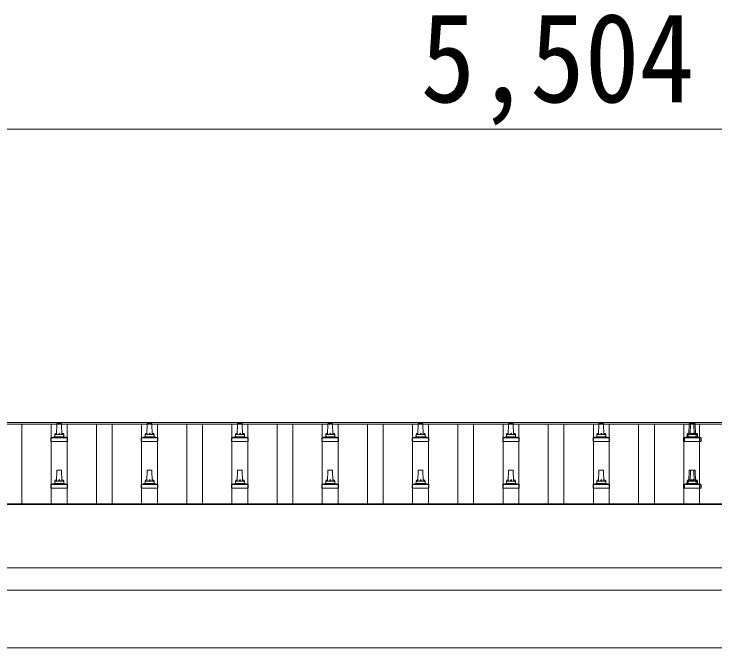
# Model space of a CAD drawing. Units: millimetres at full size, sheet at 1:60; details may follow other scales. Extents: x -16864 to 16864, y -11640 to 11640.
# Drawn here: x -9470 to -7918, y -4241 to -2837 of the extents above; entities that cross this region are included whole.
import ezdxf
from ezdxf.enums import TextEntityAlignment as Align

# ---------------------------------------------------------------- set-up
doc = ezdxf.new("R2010")
doc.units = ezdxf.units.MM
doc.header["$LTSCALE"] = 60
for name, color, linetype, lineweight in [('0-2_TEXT1', 4, 'Continuous', 9), ('0-5_ELV2', 5, 'Continuous', 5), ('0-8_TABLE1', 6, 'Continuous', 9)]:
    doc.layers.add(name, color=color, linetype=linetype, lineweight=lineweight)
doc.styles.add('ＭＳ ゴシック', font='')
doc.styles.get('ＭＳ ゴシック').set_extended_font_data('MS Gothic')

msp = doc.modelspace()

# ---------------------------------------------------------------- linework, layer by layer
at = {"layer": '0-2_TEXT1'}
for p, q in [((-10992.98, -3741.85), (-5546.98, -3741.85)), ((-10992.98, -3745.44), (-5546.98, -3745.44)), ((-10990.98, -3921.46), (-5548.98, -3921.46)), ((-10990.98, -3923.35), (-5548.98, -3923.35)), ((-5548.98, -4063.24), (-10990.98, -4063.24)), ((-10990.98, -4113.06), (-5548.98, -4113.06)), ((-10969.98, -4240.97), (-5673.98, -4240.97))]:
    msp.add_line(p, q, dxfattribs=at)
at = {"layer": '0-5_ELV2', "color": 4, "lineweight": 9}
for p, q in [((-9452.48, -3921.46), (-9452.48, -3745.44)), ((-9387.48, -3921.46), (-9387.48, -3745.44)), ((-9352.48, -3921.46), (-9352.48, -3745.44)), ((-9287.48, -3921.46), (-9287.48, -3745.44)), ((-9252.48, -3921.46), (-9252.48, -3745.44)), ((-9187.48, -3921.46), (-9187.48, -3745.44)), ((-9152.48, -3921.46), (-9152.48, -3745.44)), ((-9087.48, -3921.46), (-9087.48, -3745.44)), ((-9052.48, -3921.46), (-9052.48, -3745.44)), ((-8987.48, -3921.46), (-8987.48, -3745.44)), ((-8952.48, -3921.46), (-8952.48, -3745.44)), ((-8887.48, -3921.46), (-8887.48, -3745.44)), ((-8852.48, -3921.46), (-8852.48, -3745.44)), ((-8787.48, -3921.46), (-8787.48, -3745.44)), ((-8752.48, -3921.46), (-8752.48, -3745.44)), ((-8687.48, -3921.46), (-8687.48, -3745.44)), ((-8652.48, -3921.46), (-8652.48, -3745.44)), ((-8587.48, -3921.46), (-8587.48, -3745.44)), ((-8552.48, -3921.46), (-8552.48, -3745.44)), ((-8487.48, -3921.46), (-8487.48, -3745.44)), ((-8452.48, -3921.46), (-8452.48, -3745.44)), ((-8387.48, -3921.46), (-8387.48, -3745.44)), ((-8352.48, -3921.46), (-8352.48, -3745.44)), ((-8287.48, -3921.46), (-8287.48, -3745.44)), ((-8252.48, -3921.46), (-8252.48, -3745.44)), ((-8187.48, -3921.46), (-8187.48, -3745.44)), ((-8152.48, -3921.46), (-8152.48, -3745.44)), ((-8087.48, -3921.46), (-8087.48, -3745.44)), ((-8052.48, -3921.46), (-8052.48, -3745.44)), ((-7987.48, -3921.46), (-7987.48, -3745.44)), ((-7952.48, -3921.46), (-7952.48, -3745.44))]:
    msp.add_line(p, q, dxfattribs=at)
at = {"layer": '0-5_ELV2'}
for p, q in [((-9375.98, -3768.37), (-9375.26, -3744.85)), ((-9374.26, -3743.87), (-9365.71, -3743.87)), ((-9364.71, -3744.85), (-9363.98, -3768.37)), ((-9175.98, -3768.37), (-9175.26, -3744.85)), ((-9174.26, -3743.87), (-9165.71, -3743.87)), ((-9164.71, -3744.85), (-9163.98, -3768.37)), ((-8975.98, -3768.37), (-8975.26, -3744.85)), ((-8974.26, -3743.87), (-8965.71, -3743.87)), ((-8964.71, -3744.85), (-8963.98, -3768.37)), ((-8775.98, -3768.37), (-8775.26, -3744.85)), ((-8774.26, -3743.87), (-8765.71, -3743.87)), ((-8764.71, -3744.85), (-8763.98, -3768.37)), ((-8575.98, -3768.37), (-8575.26, -3744.85)), ((-8574.26, -3743.87), (-8565.71, -3743.87)), ((-8564.71, -3744.85), (-8563.98, -3768.37)), ((-8375.98, -3768.37), (-8375.26, -3744.85)), ((-8374.26, -3743.87), (-8365.71, -3743.87)), ((-8364.71, -3744.85), (-8363.98, -3768.37)), ((-8175.98, -3768.37), (-8175.26, -3744.85)), ((-8174.26, -3743.87), (-8165.71, -3743.87)), ((-8164.71, -3744.85), (-8163.98, -3768.37)), ((-7975.98, -3768.37), (-7975.26, -3744.85)), ((-7974.26, -3743.87), (-7962.96, -3743.87)), ((-7973.23, -3768.37), (-7972.51, -3744.85)), ((-7964.71, -3744.85), (-7963.98, -3768.37)), ((-7961.96, -3744.85), (-7961.23, -3768.37)), ((-9379.98, -3772.59), (-9379.98, -3768.37)), ((-9378.98, -3768.37), (-9360.98, -3768.37)), ((-9359.98, -3772.59), (-9359.98, -3768.37)), ((-9179.98, -3772.59), (-9179.98, -3768.37)), ((-9178.98, -3768.37), (-9160.98, -3768.37)), ((-9159.98, -3772.59), (-9159.98, -3768.37)), ((-8979.98, -3772.59), (-8979.98, -3768.37)), ((-8978.98, -3768.37), (-8960.98, -3768.37)), ((-8959.98, -3772.59), (-8959.98, -3768.37)), ((-8779.98, -3772.59), (-8779.98, -3768.37)), ((-8778.98, -3768.37), (-8760.98, -3768.37)), ((-8759.98, -3772.59), (-8759.98, -3768.37)), ((-8579.98, -3772.59), (-8579.98, -3768.37)), ((-8578.98, -3768.37), (-8560.98, -3768.37)), ((-8559.98, -3772.59), (-8559.98, -3768.37)), ((-8379.98, -3772.59), (-8379.98, -3768.37)), ((-8378.98, -3768.37), (-8360.98, -3768.37)), ((-8359.98, -3772.59), (-8359.98, -3768.37)), ((-8179.98, -3772.59), (-8179.98, -3768.37)), ((-8178.98, -3768.37), (-8160.98, -3768.37)), ((-8159.98, -3772.59), (-8159.98, -3768.37)), ((-7979.98, -3772.59), (-7979.98, -3768.37)), ((-7978.98, -3768.37), (-7958.23, -3768.37)), ((-7977.23, -3772.59), (-7977.23, -3768.37)), ((-7959.98, -3772.59), (-7959.98, -3768.37)), ((-7957.23, -3772.59), (-7957.23, -3768.37)), ((-9388.23, -3783.87), (-9388.23, -3776.16)), ((-9351.73, -3783.87), (-9388.23, -3783.87)), ((-9387.85, -3775.37), (-9352.12, -3775.37)), ((-9387.47, -3775.19), (-9380.75, -3773.56)), ((-9380.37, -3773.37), (-9359.6, -3773.37)), ((-9352.5, -3775.19), (-9359.22, -3773.56)), ((-9351.73, -3783.87), (-9351.73, -3776.16)), ((-9188.23, -3783.87), (-9188.23, -3776.16)), ((-9151.73, -3783.87), (-9188.23, -3783.87)), ((-9187.85, -3775.37), (-9152.12, -3775.37)), ((-9187.47, -3775.19), (-9180.75, -3773.56)), ((-9180.37, -3773.37), (-9159.6, -3773.37)), ((-9152.5, -3775.19), (-9159.22, -3773.56)), ((-9151.73, -3783.87), (-9151.73, -3776.16)), ((-8988.23, -3783.87), (-8988.23, -3776.16)), ((-8951.73, -3783.87), (-8988.23, -3783.87)), ((-8987.85, -3775.37), (-8952.12, -3775.37)), ((-8987.47, -3775.19), (-8980.75, -3773.56)), ((-8980.37, -3773.37), (-8959.6, -3773.37)), ((-8952.5, -3775.19), (-8959.22, -3773.56)), ((-8951.73, -3783.87), (-8951.73, -3776.16)), ((-8788.23, -3783.87), (-8788.23, -3776.16)), ((-8751.73, -3783.87), (-8788.23, -3783.87)), ((-8787.85, -3775.37), (-8752.12, -3775.37)), ((-8787.47, -3775.19), (-8780.75, -3773.56)), ((-8780.37, -3773.37), (-8759.6, -3773.37)), ((-8752.5, -3775.19), (-8759.22, -3773.56)), ((-8751.73, -3783.87), (-8751.73, -3776.16)), ((-8588.23, -3783.87), (-8588.23, -3776.16)), ((-8551.73, -3783.87), (-8588.23, -3783.87)), ((-8587.85, -3775.37), (-8552.12, -3775.37)), ((-8587.47, -3775.19), (-8580.75, -3773.56)), ((-8580.37, -3773.37), (-8559.6, -3773.37)), ((-8552.5, -3775.19), (-8559.22, -3773.56)), ((-8551.73, -3783.87), (-8551.73, -3776.16)), ((-8388.23, -3783.87), (-8388.23, -3776.16)), ((-8351.73, -3783.87), (-8388.23, -3783.87)), ((-8387.85, -3775.37), (-8352.12, -3775.37)), ((-8387.47, -3775.19), (-8380.75, -3773.56)), ((-8380.37, -3773.37), (-8359.6, -3773.37)), ((-8352.5, -3775.19), (-8359.22, -3773.56)), ((-8351.73, -3783.87), (-8351.73, -3776.16)), ((-8188.23, -3783.87), (-8188.23, -3776.16)), ((-8151.73, -3783.87), (-8188.23, -3783.87)), ((-8187.85, -3775.37), (-8152.12, -3775.37)), ((-8187.47, -3775.19), (-8180.75, -3773.56)), ((-8180.37, -3773.37), (-8159.6, -3773.37)), ((-8152.5, -3775.19), (-8159.22, -3773.56)), ((-8151.73, -3783.87), (-8151.73, -3776.16)), ((-7988.23, -3783.87), (-7988.23, -3776.16)), ((-7948.98, -3783.87), (-7988.23, -3783.87)), ((-7987.85, -3775.37), (-7949.37, -3775.37)), ((-7987.47, -3775.19), (-7980.75, -3773.56)), ((-7985.48, -3783.87), (-7985.48, -3776.16)), ((-7984.72, -3775.19), (-7978, -3773.56)), ((-7980.37, -3773.37), (-7956.85, -3773.37)), ((-7952.5, -3775.19), (-7959.22, -3773.56)), ((-7949.75, -3775.19), (-7956.47, -3773.56)), ((-7951.73, -3783.87), (-7951.73, -3776.16)), ((-7948.98, -3783.87), (-7948.98, -3776.16)), ((-9375.98, -3871.71), (-9375.26, -3848.18)), ((-9374.26, -3847.21), (-9365.71, -3847.21)), ((-9364.71, -3848.18), (-9363.98, -3871.71)), ((-9175.98, -3871.71), (-9175.26, -3848.18)), ((-9174.26, -3847.21), (-9165.71, -3847.21)), ((-9164.71, -3848.18), (-9163.98, -3871.71)), ((-8975.98, -3871.71), (-8975.26, -3848.18)), ((-8974.26, -3847.21), (-8965.71, -3847.21)), ((-8964.71, -3848.18), (-8963.98, -3871.71)), ((-8775.98, -3871.71), (-8775.26, -3848.18)), ((-8774.26, -3847.21), (-8765.71, -3847.21)), ((-8764.71, -3848.18), (-8763.98, -3871.71)), ((-8575.98, -3871.71), (-8575.26, -3848.18)), ((-8574.26, -3847.21), (-8565.71, -3847.21)), ((-8564.71, -3848.18), (-8563.98, -3871.71)), ((-8375.98, -3871.71), (-8375.26, -3848.18)), ((-8374.26, -3847.21), (-8365.71, -3847.21)), ((-8364.71, -3848.18), (-8363.98, -3871.71)), ((-8175.98, -3871.71), (-8175.26, -3848.18)), ((-8174.26, -3847.21), (-8165.71, -3847.21)), ((-8164.71, -3848.18), (-8163.98, -3871.71)), ((-7975.98, -3871.71), (-7975.26, -3848.18)), ((-7974.26, -3847.21), (-7962.96, -3847.21)), ((-7973.23, -3871.71), (-7972.51, -3848.18)), ((-7964.71, -3848.18), (-7963.98, -3871.71)), ((-7961.96, -3848.18), (-7961.23, -3871.71)), ((-9387.85, -3878.71), (-9352.12, -3878.71)), ((-9387.47, -3878.52), (-9380.75, -3876.89)), ((-9380.37, -3876.71), (-9359.6, -3876.71)), ((-9379.98, -3875.92), (-9379.98, -3871.71)), ((-9378.98, -3871.71), (-9360.98, -3871.71)), ((-9359.98, -3875.92), (-9359.98, -3871.71)), ((-9352.5, -3878.52), (-9359.22, -3876.89)), ((-9187.85, -3878.71), (-9152.12, -3878.71)), ((-9187.47, -3878.52), (-9180.75, -3876.89)), ((-9180.37, -3876.71), (-9159.6, -3876.71)), ((-9179.98, -3875.92), (-9179.98, -3871.71)), ((-9178.98, -3871.71), (-9160.98, -3871.71)), ((-9159.98, -3875.92), (-9159.98, -3871.71)), ((-9152.5, -3878.52), (-9159.22, -3876.89)), ((-8987.85, -3878.71), (-8952.12, -3878.71)), ((-8987.47, -3878.52), (-8980.75, -3876.89)), ((-8980.37, -3876.71), (-8959.6, -3876.71)), ((-8979.98, -3875.92), (-8979.98, -3871.71)), ((-8978.98, -3871.71), (-8960.98, -3871.71)), ((-8959.98, -3875.92), (-8959.98, -3871.71)), ((-8952.5, -3878.52), (-8959.22, -3876.89)), ((-8787.85, -3878.71), (-8752.12, -3878.71)), ((-8787.47, -3878.52), (-8780.75, -3876.89)), ((-8780.37, -3876.71), (-8759.6, -3876.71)), ((-8779.98, -3875.92), (-8779.98, -3871.71)), ((-8778.98, -3871.71), (-8760.98, -3871.71)), ((-8759.98, -3875.92), (-8759.98, -3871.71)), ((-8752.5, -3878.52), (-8759.22, -3876.89)), ((-8587.85, -3878.71), (-8552.12, -3878.71)), ((-8587.47, -3878.52), (-8580.75, -3876.89)), ((-8580.37, -3876.71), (-8559.6, -3876.71)), ((-8579.98, -3875.92), (-8579.98, -3871.71)), ((-8578.98, -3871.71), (-8560.98, -3871.71)), ((-8559.98, -3875.92), (-8559.98, -3871.71)), ((-8552.5, -3878.52), (-8559.22, -3876.89)), ((-8387.85, -3878.71), (-8352.12, -3878.71)), ((-8387.47, -3878.52), (-8380.75, -3876.89)), ((-8380.37, -3876.71), (-8359.6, -3876.71)), ((-8379.98, -3875.92), (-8379.98, -3871.71)), ((-8378.98, -3871.71), (-8360.98, -3871.71)), ((-8359.98, -3875.92), (-8359.98, -3871.71)), ((-8352.5, -3878.52), (-8359.22, -3876.89)), ((-8187.85, -3878.71), (-8152.12, -3878.71)), ((-8187.47, -3878.52), (-8180.75, -3876.89)), ((-8180.37, -3876.71), (-8159.6, -3876.71)), ((-8179.98, -3875.92), (-8179.98, -3871.71)), ((-8178.98, -3871.71), (-8160.98, -3871.71)), ((-8159.98, -3875.92), (-8159.98, -3871.71)), ((-8152.5, -3878.52), (-8159.22, -3876.89)), ((-7987.85, -3878.71), (-7949.37, -3878.71)), ((-7987.47, -3878.52), (-7980.75, -3876.89)), ((-7984.72, -3878.52), (-7978, -3876.89)), ((-7980.37, -3876.71), (-7956.85, -3876.71)), ((-7979.98, -3875.92), (-7979.98, -3871.71)), ((-7978.98, -3871.71), (-7958.23, -3871.71)), ((-7977.23, -3875.92), (-7977.23, -3871.71)), ((-7959.98, -3875.92), (-7959.98, -3871.71)), ((-7952.5, -3878.52), (-7959.22, -3876.89)), ((-7957.23, -3875.92), (-7957.23, -3871.71)), ((-7949.75, -3878.52), (-7956.47, -3876.89)), ((-9388.23, -3887.21), (-9388.23, -3879.49)), ((-9351.73, -3887.21), (-9388.23, -3887.21)), ((-9351.73, -3887.21), (-9351.73, -3879.49)), ((-9188.23, -3887.21), (-9188.23, -3879.49)), ((-9151.73, -3887.21), (-9188.23, -3887.21)), ((-9151.73, -3887.21), (-9151.73, -3879.49)), ((-8988.23, -3887.21), (-8988.23, -3879.49)), ((-8951.73, -3887.21), (-8988.23, -3887.21)), ((-8951.73, -3887.21), (-8951.73, -3879.49)), ((-8788.23, -3887.21), (-8788.23, -3879.49)), ((-8751.73, -3887.21), (-8788.23, -3887.21)), ((-8751.73, -3887.21), (-8751.73, -3879.49)), ((-8588.23, -3887.21), (-8588.23, -3879.49)), ((-8551.73, -3887.21), (-8588.23, -3887.21)), ((-8551.73, -3887.21), (-8551.73, -3879.49)), ((-8388.23, -3887.21), (-8388.23, -3879.49)), ((-8351.73, -3887.21), (-8388.23, -3887.21)), ((-8351.73, -3887.21), (-8351.73, -3879.49)), ((-8188.23, -3887.21), (-8188.23, -3879.49)), ((-8151.73, -3887.21), (-8188.23, -3887.21)), ((-8151.73, -3887.21), (-8151.73, -3879.49)), ((-7988.23, -3887.21), (-7988.23, -3879.49)), ((-7948.98, -3887.21), (-7988.23, -3887.21)), ((-7985.48, -3887.21), (-7985.48, -3879.49)), ((-7951.73, -3887.21), (-7951.73, -3879.49)), ((-7948.98, -3887.21), (-7948.98, -3879.49))]:
    msp.add_line(p, q, dxfattribs=at)
for centre, radius, start, end in [((-9374.26, -3744.87), 1, 90, 178.60509), ((-9365.71, -3744.87), 1, 1.39491, 90), ((-9174.26, -3744.87), 1, 90, 178.60509), ((-9165.71, -3744.87), 1, 1.39491, 90), ((-8974.26, -3744.87), 1, 90, 178.60509), ((-8965.71, -3744.87), 1, 1.39491, 90), ((-8774.26, -3744.87), 1, 90, 178.60509), ((-8765.71, -3744.87), 1, 1.39491, 90), ((-8574.26, -3744.87), 1, 90, 178.60509), ((-8565.71, -3744.87), 1, 1.39491, 90), ((-8374.26, -3744.87), 1, 90, 178.60509), ((-8365.71, -3744.87), 1, 1.39491, 90), ((-8174.26, -3744.87), 1, 90, 178.60509), ((-8165.71, -3744.87), 1, 1.39491, 90), ((-7974.26, -3744.87), 1, 90, 178.60509), ((-7971.51, -3744.87), 1, 90, 178.60509), ((-7965.71, -3744.87), 1, 1.39491, 90), ((-7962.96, -3744.87), 1, 1.39491, 90), ((-9375.9, -3769.01), 4.13, 90, 171.17633), ((-9378.98, -3769.37), 1, 90, 180), ((-9366.65, -3768.37), 4.83, 133.60282, 180), ((-9373.32, -3768.37), 4.83, 0, 46.39718), ((-9364.07, -3769.01), 4.13, 8.82367, 90), ((-9360.98, -3769.37), 1, 0, 90), ((-9175.9, -3769.01), 4.13, 90, 171.17633), ((-9178.98, -3769.37), 1, 90, 180), ((-9166.65, -3768.37), 4.83, 133.60282, 180), ((-9173.32, -3768.37), 4.83, 0, 46.39718), ((-9164.07, -3769.01), 4.13, 8.82367, 90), ((-9160.98, -3769.37), 1, 0, 90), ((-8975.9, -3769.01), 4.13, 90, 171.17633), ((-8978.98, -3769.37), 1, 90, 180), ((-8966.65, -3768.37), 4.83, 133.60282, 180), ((-8973.32, -3768.37), 4.83, 0, 46.39718), ((-8964.07, -3769.01), 4.13, 8.82367, 90), ((-8960.98, -3769.37), 1, 0, 90), ((-8775.9, -3769.01), 4.13, 90, 171.17633), ((-8778.98, -3769.37), 1, 90, 180), ((-8766.65, -3768.37), 4.83, 133.60282, 180), ((-8773.32, -3768.37), 4.83, 0, 46.39718), ((-8764.07, -3769.01), 4.13, 8.82367, 90), ((-8760.98, -3769.37), 1, 0, 90), ((-8575.9, -3769.01), 4.13, 90, 171.17633), ((-8578.98, -3769.37), 1, 90, 180), ((-8566.65, -3768.37), 4.83, 133.60282, 180), ((-8573.32, -3768.37), 4.83, 0, 46.39718), ((-8564.07, -3769.01), 4.13, 8.82367, 90), ((-8560.98, -3769.37), 1, 0, 90), ((-8375.9, -3769.01), 4.13, 90, 171.17633), ((-8378.98, -3769.37), 1, 90, 180), ((-8366.65, -3768.37), 4.83, 133.60282, 180), ((-8373.32, -3768.37), 4.83, 0, 46.39718), ((-8364.07, -3769.01), 4.13, 8.82367, 90), ((-8360.98, -3769.37), 1, 0, 90), ((-8175.9, -3769.01), 4.13, 90, 171.17633), ((-8178.98, -3769.37), 1, 90, 180), ((-8166.65, -3768.37), 4.83, 133.60282, 180), ((-8173.32, -3768.37), 4.83, 0, 46.39718), ((-8164.07, -3769.01), 4.13, 8.82367, 90), ((-8160.98, -3769.37), 1, 0, 90), ((-7975.9, -3769.01), 4.13, 90, 171.17633), ((-7978.98, -3769.37), 1, 90, 180), ((-7973.15, -3769.01), 4.13, 90, 171.17633), ((-7976.23, -3769.37), 1, 90, 180), ((-7966.65, -3768.37), 4.83, 133.60282, 180), ((-7973.32, -3768.37), 4.83, 0, 46.39718), ((-7963.9, -3768.37), 4.83, 133.60282, 180), ((-7970.57, -3768.37), 4.83, 0, 46.39718), ((-7964.07, -3769.01), 4.13, 8.82367, 90), ((-7961.32, -3769.01), 4.13, 8.82367, 90), ((-7960.98, -3769.37), 1, 0, 90), ((-7958.23, -3769.37), 1, 0, 90), ((-9387.23, -3776.16), 1, 103.62699, 180), ((-9380.98, -3772.59), 1, 283.62699, 0), ((-9358.98, -3772.59), 1, 180, 256.37301), ((-9352.73, -3776.16), 1, 0, 76.37301), ((-9187.23, -3776.16), 1, 103.62699, 180), ((-9180.98, -3772.59), 1, 283.62699, 0), ((-9158.98, -3772.59), 1, 180, 256.37301), ((-9152.73, -3776.16), 1, 0, 76.37301), ((-8987.23, -3776.16), 1, 103.62699, 180), ((-8980.98, -3772.59), 1, 283.62699, 0), ((-8958.98, -3772.59), 1, 180, 256.37301), ((-8952.73, -3776.16), 1, 0, 76.37301), ((-8787.23, -3776.16), 1, 103.62699, 180), ((-8780.98, -3772.59), 1, 283.62699, 0), ((-8758.98, -3772.59), 1, 180, 256.37301), ((-8752.73, -3776.16), 1, 0, 76.37301), ((-8587.23, -3776.16), 1, 103.62699, 180), ((-8580.98, -3772.59), 1, 283.62699, 0), ((-8558.98, -3772.59), 1, 180, 256.37301), ((-8552.73, -3776.16), 1, 0, 76.37301), ((-8387.23, -3776.16), 1, 103.62699, 180), ((-8380.98, -3772.59), 1, 283.62699, 0), ((-8358.98, -3772.59), 1, 180, 256.37301), ((-8352.73, -3776.16), 1, 0, 76.37301), ((-8187.23, -3776.16), 1, 103.62699, 180), ((-8180.98, -3772.59), 1, 283.62699, 0), ((-8158.98, -3772.59), 1, 180, 256.37301), ((-8152.73, -3776.16), 1, 0, 76.37301), ((-7987.23, -3776.16), 1, 103.62699, 180), ((-7984.48, -3776.16), 1, 103.62699, 180), ((-7980.98, -3772.59), 1, 283.62699, 0), ((-7978.23, -3772.59), 1, 283.62699, 0), ((-7958.98, -3772.59), 1, 180, 256.37301), ((-7956.23, -3772.59), 1, 180, 256.37301), ((-7952.73, -3776.16), 1, 0, 76.37301), ((-7949.98, -3776.16), 1, 0, 76.37301), ((-9374.26, -3848.21), 1, 90, 178.60509), ((-9365.71, -3848.21), 1, 1.39491, 90), ((-9174.26, -3848.21), 1, 90, 178.60509), ((-9165.71, -3848.21), 1, 1.39491, 90), ((-8974.26, -3848.21), 1, 90, 178.60509), ((-8965.71, -3848.21), 1, 1.39491, 90), ((-8774.26, -3848.21), 1, 90, 178.60509), ((-8765.71, -3848.21), 1, 1.39491, 90), ((-8574.26, -3848.21), 1, 90, 178.60509), ((-8565.71, -3848.21), 1, 1.39491, 90), ((-8374.26, -3848.21), 1, 90, 178.60509), ((-8365.71, -3848.21), 1, 1.39491, 90), ((-8174.26, -3848.21), 1, 90, 178.60509), ((-8165.71, -3848.21), 1, 1.39491, 90), ((-7974.26, -3848.21), 1, 90, 178.60509), ((-7971.51, -3848.21), 1, 90, 178.60509), ((-7965.71, -3848.21), 1, 1.39491, 90), ((-7962.96, -3848.21), 1, 1.39491, 90), ((-9387.23, -3879.49), 1, 103.62699, 180), ((-9380.98, -3875.92), 1, 283.62699, 0), ((-9375.9, -3872.34), 4.13, 90, 171.17633), ((-9378.98, -3872.71), 1, 90, 180), ((-9366.65, -3871.71), 4.83, 133.60282, 180), ((-9373.32, -3871.71), 4.83, 0, 46.39718), ((-9364.07, -3872.34), 4.13, 8.82367, 90), ((-9360.98, -3872.71), 1, 0, 90), ((-9358.98, -3875.92), 1, 180, 256.37301), ((-9352.73, -3879.49), 1, 0, 76.37301), ((-9187.23, -3879.49), 1, 103.62699, 180), ((-9180.98, -3875.92), 1, 283.62699, 0), ((-9175.9, -3872.34), 4.13, 90, 171.17633), ((-9178.98, -3872.71), 1, 90, 180), ((-9166.65, -3871.71), 4.83, 133.60282, 180), ((-9173.32, -3871.71), 4.83, 0, 46.39718), ((-9164.07, -3872.34), 4.13, 8.82367, 90), ((-9160.98, -3872.71), 1, 0, 90), ((-9158.98, -3875.92), 1, 180, 256.37301), ((-9152.73, -3879.49), 1, 0, 76.37301), ((-8987.23, -3879.49), 1, 103.62699, 180), ((-8980.98, -3875.92), 1, 283.62699, 0), ((-8975.9, -3872.34), 4.13, 90, 171.17633), ((-8978.98, -3872.71), 1, 90, 180), ((-8966.65, -3871.71), 4.83, 133.60282, 180), ((-8973.32, -3871.71), 4.83, 0, 46.39718), ((-8964.07, -3872.34), 4.13, 8.82367, 90), ((-8960.98, -3872.71), 1, 0, 90), ((-8958.98, -3875.92), 1, 180, 256.37301), ((-8952.73, -3879.49), 1, 0, 76.37301), ((-8787.23, -3879.49), 1, 103.62699, 180), ((-8780.98, -3875.92), 1, 283.62699, 0), ((-8775.9, -3872.34), 4.13, 90, 171.17633), ((-8778.98, -3872.71), 1, 90, 180), ((-8766.65, -3871.71), 4.83, 133.60282, 180), ((-8773.32, -3871.71), 4.83, 0, 46.39718), ((-8764.07, -3872.34), 4.13, 8.82367, 90), ((-8760.98, -3872.71), 1, 0, 90), ((-8758.98, -3875.92), 1, 180, 256.37301), ((-8752.73, -3879.49), 1, 0, 76.37301), ((-8587.23, -3879.49), 1, 103.62699, 180), ((-8580.98, -3875.92), 1, 283.62699, 0), ((-8575.9, -3872.34), 4.13, 90, 171.17633), ((-8578.98, -3872.71), 1, 90, 180), ((-8566.65, -3871.71), 4.83, 133.60282, 180), ((-8573.32, -3871.71), 4.83, 0, 46.39718), ((-8564.07, -3872.34), 4.13, 8.82367, 90), ((-8560.98, -3872.71), 1, 0, 90), ((-8558.98, -3875.92), 1, 180, 256.37301), ((-8552.73, -3879.49), 1, 0, 76.37301), ((-8387.23, -3879.49), 1, 103.62699, 180), ((-8380.98, -3875.92), 1, 283.62699, 0), ((-8375.9, -3872.34), 4.13, 90, 171.17633), ((-8378.98, -3872.71), 1, 90, 180), ((-8366.65, -3871.71), 4.83, 133.60282, 180), ((-8373.32, -3871.71), 4.83, 0, 46.39718), ((-8364.07, -3872.34), 4.13, 8.82367, 90), ((-8360.98, -3872.71), 1, 0, 90), ((-8358.98, -3875.92), 1, 180, 256.37301), ((-8352.73, -3879.49), 1, 0, 76.37301), ((-8187.23, -3879.49), 1, 103.62699, 180), ((-8180.98, -3875.92), 1, 283.62699, 0), ((-8175.9, -3872.34), 4.13, 90, 171.17633), ((-8178.98, -3872.71), 1, 90, 180), ((-8166.65, -3871.71), 4.83, 133.60282, 180), ((-8173.32, -3871.71), 4.83, 0, 46.39718), ((-8164.07, -3872.34), 4.13, 8.82367, 90), ((-8160.98, -3872.71), 1, 0, 90), ((-8158.98, -3875.92), 1, 180, 256.37301), ((-8152.73, -3879.49), 1, 0, 76.37301), ((-7987.23, -3879.49), 1, 103.62699, 180), ((-7984.48, -3879.49), 1, 103.62699, 180), ((-7980.98, -3875.92), 1, 283.62699, 0), ((-7975.9, -3872.34), 4.13, 90, 171.17633), ((-7978.98, -3872.71), 1, 90, 180), ((-7978.23, -3875.92), 1, 283.62699, 0), ((-7973.15, -3872.34), 4.13, 90, 171.17633), ((-7976.23, -3872.71), 1, 90, 180), ((-7966.65, -3871.71), 4.83, 133.60282, 180), ((-7973.32, -3871.71), 4.83, 0, 46.39718), ((-7963.9, -3871.71), 4.83, 133.60282, 180), ((-7970.57, -3871.71), 4.83, 0, 46.39718), ((-7964.07, -3872.34), 4.13, 8.82367, 90), ((-7961.32, -3872.34), 4.13, 8.82367, 90), ((-7960.98, -3872.71), 1, 0, 90), ((-7958.98, -3875.92), 1, 180, 256.37301), ((-7958.23, -3872.71), 1, 0, 90), ((-7956.23, -3875.92), 1, 180, 256.37301), ((-7952.73, -3879.49), 1, 0, 76.37301), ((-7949.98, -3879.49), 1, 0, 76.37301)]:
    msp.add_arc(centre, radius, start, end, dxfattribs=at)
at = {"layer": '0-8_TABLE1'}
msp.add_line((-5517.98, -3091.85), (-11021.98, -3091.85), dxfattribs=at)

# ---------------------------------------------------------------- texts
at = {"layer": '0-8_TABLE1', "color": 7, "style": 'ＭＳ ゴシック', "width": 0.9}
msp.add_text('5,504', height=197.9, dxfattribs=at).set_placement((-8569.98, -3091.85), align=Align.BOTTOM_LEFT)

doc.saveas('drawing.dxf')
